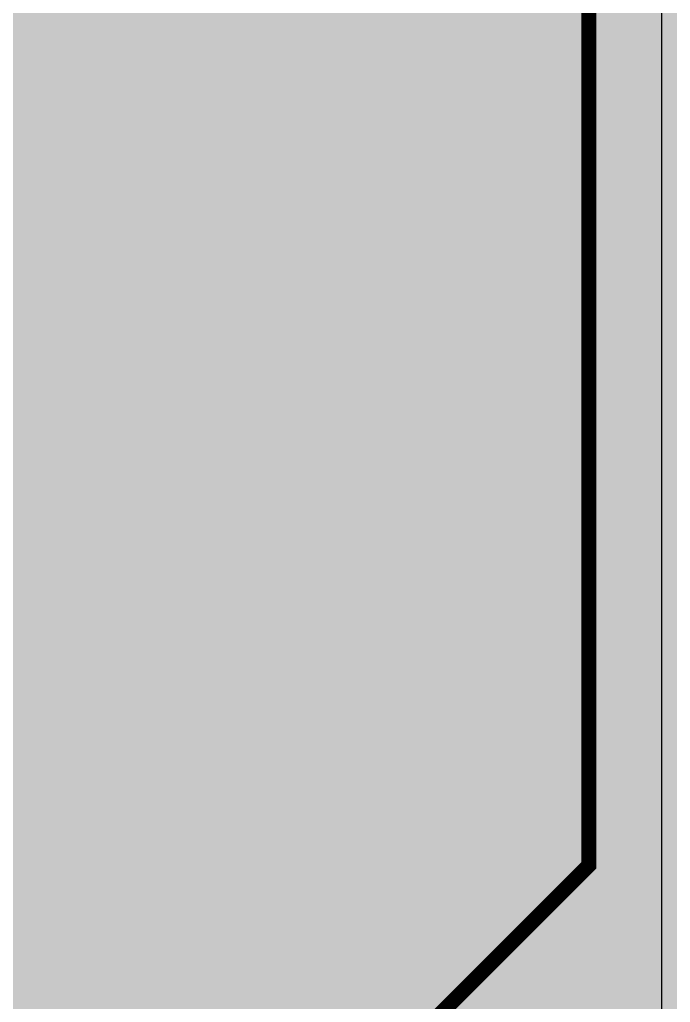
# Model space of a CAD drawing. Header units: millimetres. Extents: x -11 to 223, y -88 to 3.
# Drawn here: x 82.431 to 84.626, y -62.199 to -58.88 of the extents above; entities that cross this region are included whole.
import ezdxf

# ---------------------------------------------------------------- set-up
doc = ezdxf.new("R2010")
doc.units = ezdxf.units.MM
doc.header["$MEASUREMENT"] = 0
for name, color, linetype, true_color in [('Bottom-Layer', 7, 'Continuous', 0x0000ff), ('Top-Layer', 7, 'Continuous', 0xff0000), ('Top-Silkscreen-Layer', 7, 'Continuous', 0xffcc00)]:
    doc.layers.add(name, color=color, linetype=linetype, true_color=true_color)

msp = doc.modelspace()

# ---------------------------------------------------------------- hatches: boundary and pattern name
at = {"layer": 'Bottom-Layer'}
msp.add_hatch(color=256, dxfattribs=at).paths.add_polyline_path([(-10.3353, 1.9787), (-0.3804, 1.9787), (-0.8458, 1.7267), (-1.1955, 1.3295), (-1.3865, 0.836), (-1.3952, 0.3069), (-1.2205, -0.1927), (-0.8841, -0.6012), (-0.4273, -0.8683), (0.0937, -0.9612), (1.7937, -0.9612), (2.3147, -0.8683), (2.7716, -0.6012), (3.108, -0.1927), (3.2826, 0.3069), (3.2739, 0.836), (3.083, 1.3295), (2.7333, 1.7267), (2.2679, 1.9787), (222.6289, 1.9787), (222.6289, -87.4752), (-10.3353, -87.4752)])
at = {"layer": 'Top-Layer'}
for points in [[(-10.3353, 1.9787), (-0.3804, 1.9787), (-0.8458, 1.7267), (-1.1955, 1.3295), (-1.3865, 0.836), (-1.3952, 0.3069), (-1.2205, -0.1927), (-0.8841, -0.6012), (-0.4273, -0.8683), (0.0937, -0.9612), (1.7937, -0.9612), (2.3147, -0.8683), (2.7716, -0.6012), (3.108, -0.1927), (3.2826, 0.3069), (3.2739, 0.836), (3.083, 1.3295), (2.7333, 1.7267), (2.2679, 1.9787), (222.6289, 1.9787), (222.6289, -87.4752), (-10.3353, -87.4752)], [(83.0548, -63.0333), (78.758, -63.0333), (78.4844, -62.6264), (78.076, -62.355), (77.5949, -62.2603), (77.1141, -62.3567), (76.7067, -62.6296), (76.4346, -63.0375), (76.339, -63.5184), (76.4346, -63.9994), (76.7067, -64.4073), (77.1141, -64.6801), (77.5949, -64.7766), (78.076, -64.6819), (78.4844, -64.4105), (78.758, -64.0036), (83.2558, -64.0036), (83.4414, -63.9666), (83.5988, -63.8615), (85.1792, -62.2811), (85.2844, -62.1237), (85.3213, -61.938), (85.3213, -58.575), (85.5575, -58.4617), (85.6534, -58.2178), (85.6534, -57.3778), (85.6054, -57.1987), (85.4743, -57.0677), (85.2952, -57.0197), (84.3852, -57.0197), (84.2062, -57.0677), (84.0751, -57.1987), (84.0271, -57.3778), (84.0271, -58.2178), (84.1202, -58.4587), (84.351, -58.5743), (84.351, -61.7371)]]:
    msp.add_hatch(color=256, dxfattribs=at).paths.add_polyline_path(points)

# ---------------------------------------------------------------- linework, layer by layer
at = {"layer": 'Top-Layer', "const_width": 0.0508}
msp.add_lwpolyline([(85.1792, -62.2811), (85.2844, -62.1237), (85.3213, -61.938), (85.3213, -58.575), (85.5575, -58.4617), (85.6534, -58.2178), (85.6534, -57.3778), (85.6054, -57.1987), (85.4743, -57.0677), (85.2952, -57.0197), (84.3852, -57.0197), (84.2062, -57.0677), (84.0751, -57.1987), (84.0271, -57.3778), (84.0271, -58.2178), (84.1202, -58.4587), (84.351, -58.5743), (84.351, -61.7371), (83.0548, -63.0333)], dxfattribs=at)
at = {"layer": 'Top-Silkscreen-Layer', "const_width": 0.0051}
msp.add_lwpolyline([(70.5971, -64.5184), (70.5971, -50.5184), (84.5972, -50.5184), (84.5972, -64.5184)], close=True, dxfattribs=at)
msp.add_lwpolyline([(70.5971, -64.5184), (70.5971, -50.5184), (84.5972, -50.5184), (84.5972, -64.5184)], close=True, dxfattribs=at)

doc.saveas('drawing.dxf')
